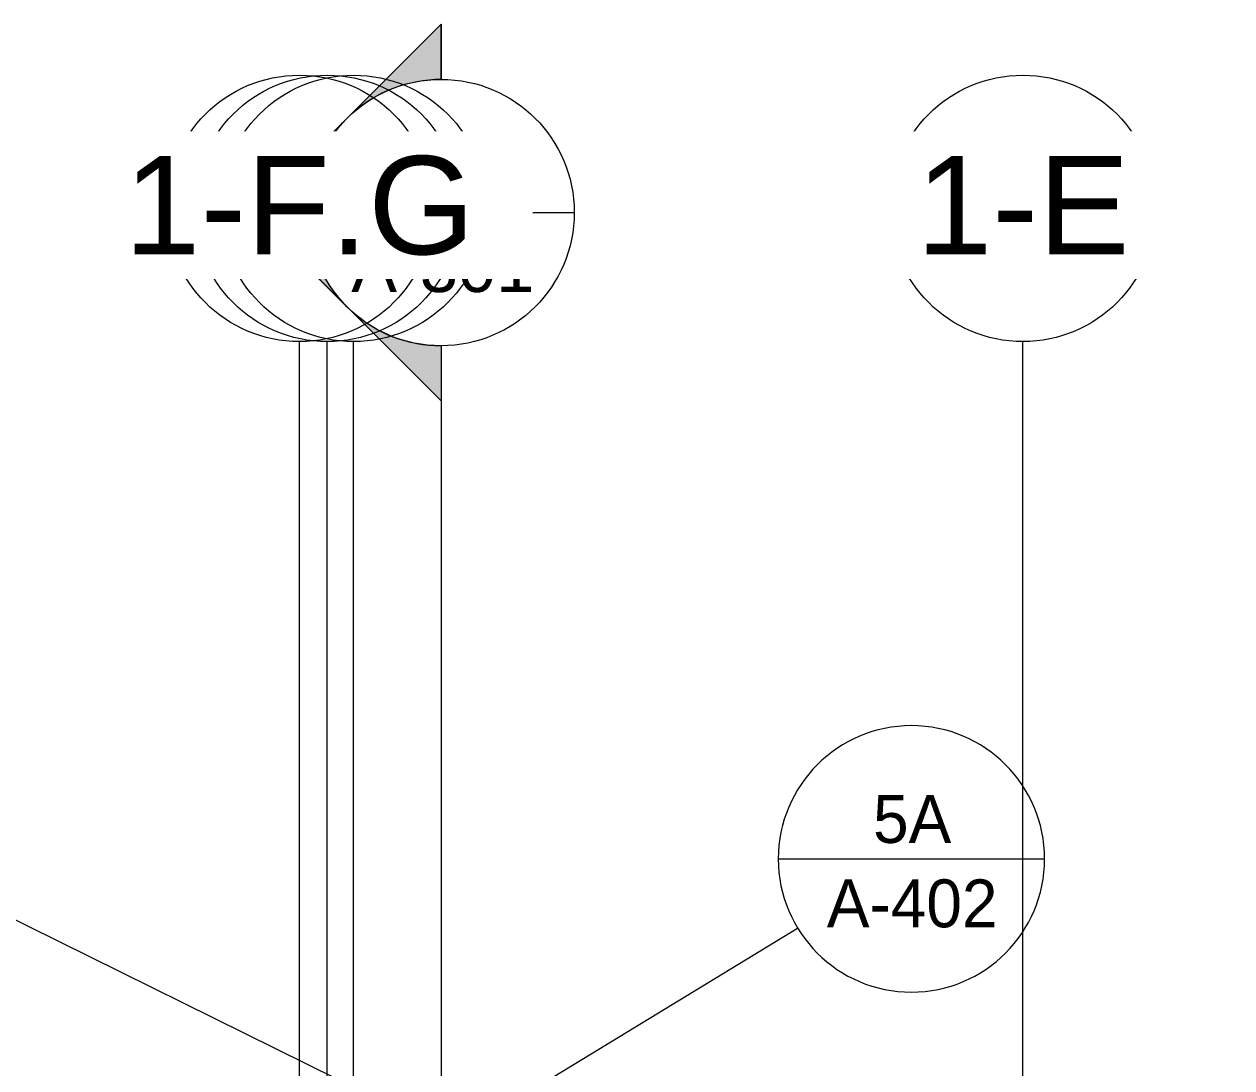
# Model space of a CAD drawing. Header units: inches. Extents: x 21386 to 98813, y -290 to 853.
# Drawn here: x 31716.3 to 32151.6, y 477 to 853 of the extents above; entities that cross this region are included whole.
import ezdxf

# ---------------------------------------------------------------- set-up
doc = ezdxf.new("R2010")
doc.units = ezdxf.units.IN
doc.header["$MEASUREMENT"] = 0
doc.linetypes.add('Grid Line 1_2_', pattern=[0.875, 0.5, -0.125, 0.125, -0.125])
for name, color, linetype, lineweight in [('A-ANNO-IDEN', 131, 'Continuous', 9), ('A-ANNO-SYMB', 150, 'Continuous', 9), ('G-ANNO-SYMB', 111, 'Continuous', 9), ('S-GRID', 1, 'Continuous', 9), ('S-GRID-IDEN', 1, 'Continuous', 9)]:
    doc.layers.add(name, color=color, linetype=linetype, lineweight=lineweight)
doc.styles.add('Arial_2', font='arial.ttf', dxfattribs={"height": 35.407186})
doc.styles.add('Arial_3', font='arial.ttf', dxfattribs={"height": 17.703593})
doc.styles.add('Century Gothic', font='GOTHIC.TTF', dxfattribs={"height": 17.245342})

# ---------------------------------------------------------------- blocks, each defined once
blk = doc.blocks.new('Grid - Grid Head - Circle-14747-Building Section - North_South looking East _ Fitness Center')
at = {"layer": 'S-GRID-IDEN'}
blk.add_circle((21143.8, 786.66), 48, dxfattribs=at)
blk = doc.blocks.new('Section - Section Head - Filled-1526-Building Section - North_South looking East _ Fitness Center')
at = {"layer": 'G-ANNO-SYMB'}
h = blk.add_hatch(color=256, dxfattribs=at)
edge = h.paths.add_edge_path(flags=0)
edge.add_arc((22248.83, 593.16), 48.06, 47.9216, 90)
edge.add_line((22248.83, 641.22), (22248.83, 661.04))
edge.add_line((22248.83, 661.04), (22281.04, 628.83))
h = blk.add_hatch(color=256, dxfattribs=at)
edge = h.paths.add_edge_path(flags=0)
edge.add_line((22282.77, 627.1), (22316.72, 593.16))
edge.add_line((22316.72, 593.16), (22296.83, 593.16))
edge.add_arc((22248.83, 593.16), 48, 360, 405)
h = blk.add_hatch(color=256, dxfattribs=at)
edge = h.paths.add_edge_path(flags=0)
edge.add_arc((22248.83, 593.16), 48, 315, 360)
edge.add_line((22296.83, 593.16), (22316.72, 593.16))
edge.add_line((22316.72, 593.16), (22282.77, 559.22))
h = blk.add_hatch(color=256, dxfattribs=at)
edge = h.paths.add_edge_path(flags=0)
edge.add_line((22281.04, 557.48), (22248.83, 525.27))
edge.add_line((22248.83, 525.27), (22248.83, 545.09))
edge.add_arc((22248.83, 593.16), 48.06, 270, 312.0784)
for p, q in [((22316.72, 593.16), (22248.83, 661.04)), ((22248.83, 641.16), (22248.83, 661.04)), ((22281.04, 628.83), (22248.83, 661.04)), ((22248.83, 661.04), (22248.83, 641.22)), ((22316.72, 593.16), (22282.77, 627.1)), ((22316.72, 593.16), (22248.83, 525.27)), ((22282.77, 559.22), (22316.72, 593.16)), ((22296.83, 593.16), (22316.72, 593.16)), ((22316.72, 593.16), (22296.83, 593.16)), ((22248.83, 525.27), (22281.04, 557.48)), ((22248.83, 545.16), (22248.83, 525.27)), ((22248.83, 545.09), (22248.83, 525.27))]:
    blk.add_line(p, q, dxfattribs=at)
for radius, start, end in [(48, 90, 270), (48.06, 47.9216, 90), (48, 270, 90), (48, 360, 45), (48, 315, 360), (48.06, 270, 312.0784)]:
    blk.add_arc((22248.83, 593.16), radius, start, end, dxfattribs=at)
blk = doc.blocks.new('Section - Callout Head-19020-Building Section - North_South looking East _ Fitness Center')
at = {"layer": 'A-ANNO-SYMB'}
blk.add_line((22472.78, 464.27), (22568.78, 464.27), dxfattribs=at)
for start, end in [(0, 180), (180, 360)]:
    blk.add_arc((22520.78, 464.27), 48, start, end, dxfattribs=at)

msp = doc.modelspace()

# ---------------------------------------------------------------- linework, layer by layer
at = {"layer": 'A-ANNO-IDEN', "color": 153}
msp.add_line((32151.64, 313.82), (31591.56, 590.24), dxfattribs=at)
at = {"layer": 'A-ANNO-SYMB'}
msp.add_line((31896.02, 467.11), (31995.12, 527.35), dxfattribs=at)
at = {"layer": 'G-ANNO-SYMB'}
msp.add_line((31866.6, 737.16), (31866.6, -79.66), dxfattribs=at)
at = {"layer": 'S-GRID', "linetype": 'Grid Line 1_2_'}
for p, q in [((31815.56, -273.16), (31815.56, 738.66)), ((31825.56, -273.16), (31825.56, 738.66)), ((31835.06, -273.16), (31835.06, 738.66)), ((32076.31, -273.16), (32076.31, 738.66)), ((32076.31, -273.16), (32076.31, 738.66))]:
    msp.add_line(p, q, dxfattribs=at)

# ---------------------------------------------------------------- block references
at = {"layer": 'A-ANNO-SYMB'}
msp.add_blockref('Section - Callout Head-19020-Building Section - North_South looking East _ Fitness Center', (9515.36, 88.02), dxfattribs=at)
at = {"layer": 'S-GRID-IDEN'}
for p in [(10691.26, 0), (10932.51, 0)]:
    msp.add_blockref('Grid - Grid Head - Circle-14747-Building Section - North_South looking East _ Fitness Center', p, dxfattribs=at)

# ---------------------------------------------------------------- texts
at = {"layer": 'A-ANNO-SYMB', "char_height": 17.245, "attachment_point": 2, "line_spacing_factor": 0.984117, "style": 'Century Gothic'}
for s, insert, width in [('5A', (32036.41, 575.27), 36.936), ('A-402', (32036.41, 544.89), 77.76)]:
    msp.add_mtext(s, dxfattribs=dict(at, insert=insert, width=width))

# ---------------------------------------------------------------- next in the draw order: texts
at = {"layer": 'S-GRID-IDEN', "char_height": 35.407, "width": 85.104, "attachment_point": 2, "line_spacing_factor": 0.938532, "style": 'Arial_2', "bg_fill": 3, "box_fill_scale": 1.25, "bg_fill_color": 0, "bg_fill_transparency": 0}
for s, insert in [('3-8', (31835.05, 805.53)), ('3-7', (32076.3, 805.53))]:
    msp.add_mtext(s, dxfattribs=dict(at, insert=insert))

# ---------------------------------------------------------------- next in the draw order: linework, layer by layer
at = {"layer": 'G-ANNO-SYMB'}
msp.add_line((31818.6, 785.16), (31914.6, 785.16), dxfattribs=at)

# ---------------------------------------------------------------- next in the draw order: block references
at = {"layer": 'G-ANNO-SYMB', "extrusion": (0, 0, -1)}
msp.add_blockref('Section - Section Head - Filled-1526-Building Section - North_South looking East _ Fitness Center', (-54115.44, 192), dxfattribs=at)
at = {"layer": 'S-GRID-IDEN'}
for p in [(10681.76, 0), (10932.51, 0)]:
    msp.add_blockref('Grid - Grid Head - Circle-14747-Building Section - North_South looking East _ Fitness Center', p, dxfattribs=at)

# ---------------------------------------------------------------- next in the draw order: texts
at = {"layer": 'G-ANNO-SYMB', "char_height": 17.704, "attachment_point": 2, "line_spacing_factor": 0.938532, "style": 'Arial_3'}
for s, insert, width in [('6D', (31867.22, 813.5), 37.584), ('A-301', (31867.22, 774.22), 78.624)]:
    msp.add_mtext(s, dxfattribs=dict(at, insert=insert, width=width))

# ---------------------------------------------------------------- next in the draw order: texts
at = {"layer": 'S-GRID-IDEN', "char_height": 35.407, "attachment_point": 2, "line_spacing_factor": 0.938532, "style": 'Arial_2', "bg_fill": 3, "box_fill_scale": 1.25, "bg_fill_color": 0, "bg_fill_transparency": 0}
for s, insert, width in [('1-F', (31825.55, 805.53), 88.128), ('1-E', (32076.3, 805.53), 91.584)]:
    msp.add_mtext(s, dxfattribs=dict(at, insert=insert, width=width))

# ---------------------------------------------------------------- next in the draw order: block references
at = {"layer": 'S-GRID-IDEN'}
msp.add_blockref('Grid - Grid Head - Circle-14747-Building Section - North_South looking East _ Fitness Center', (10671.76, 0), dxfattribs=at)

# ---------------------------------------------------------------- next in the draw order: texts
at = {"layer": 'S-GRID-IDEN', "insert": (31815.55, 805.53), "char_height": 35.407, "width": 150.336, "attachment_point": 2, "line_spacing_factor": 0.938532, "style": 'Arial_2', "bg_fill": 3, "box_fill_scale": 1.25, "bg_fill_color": 0, "bg_fill_transparency": 0}
msp.add_mtext('1-F.G', dxfattribs=at)

doc.saveas('drawing.dxf')
